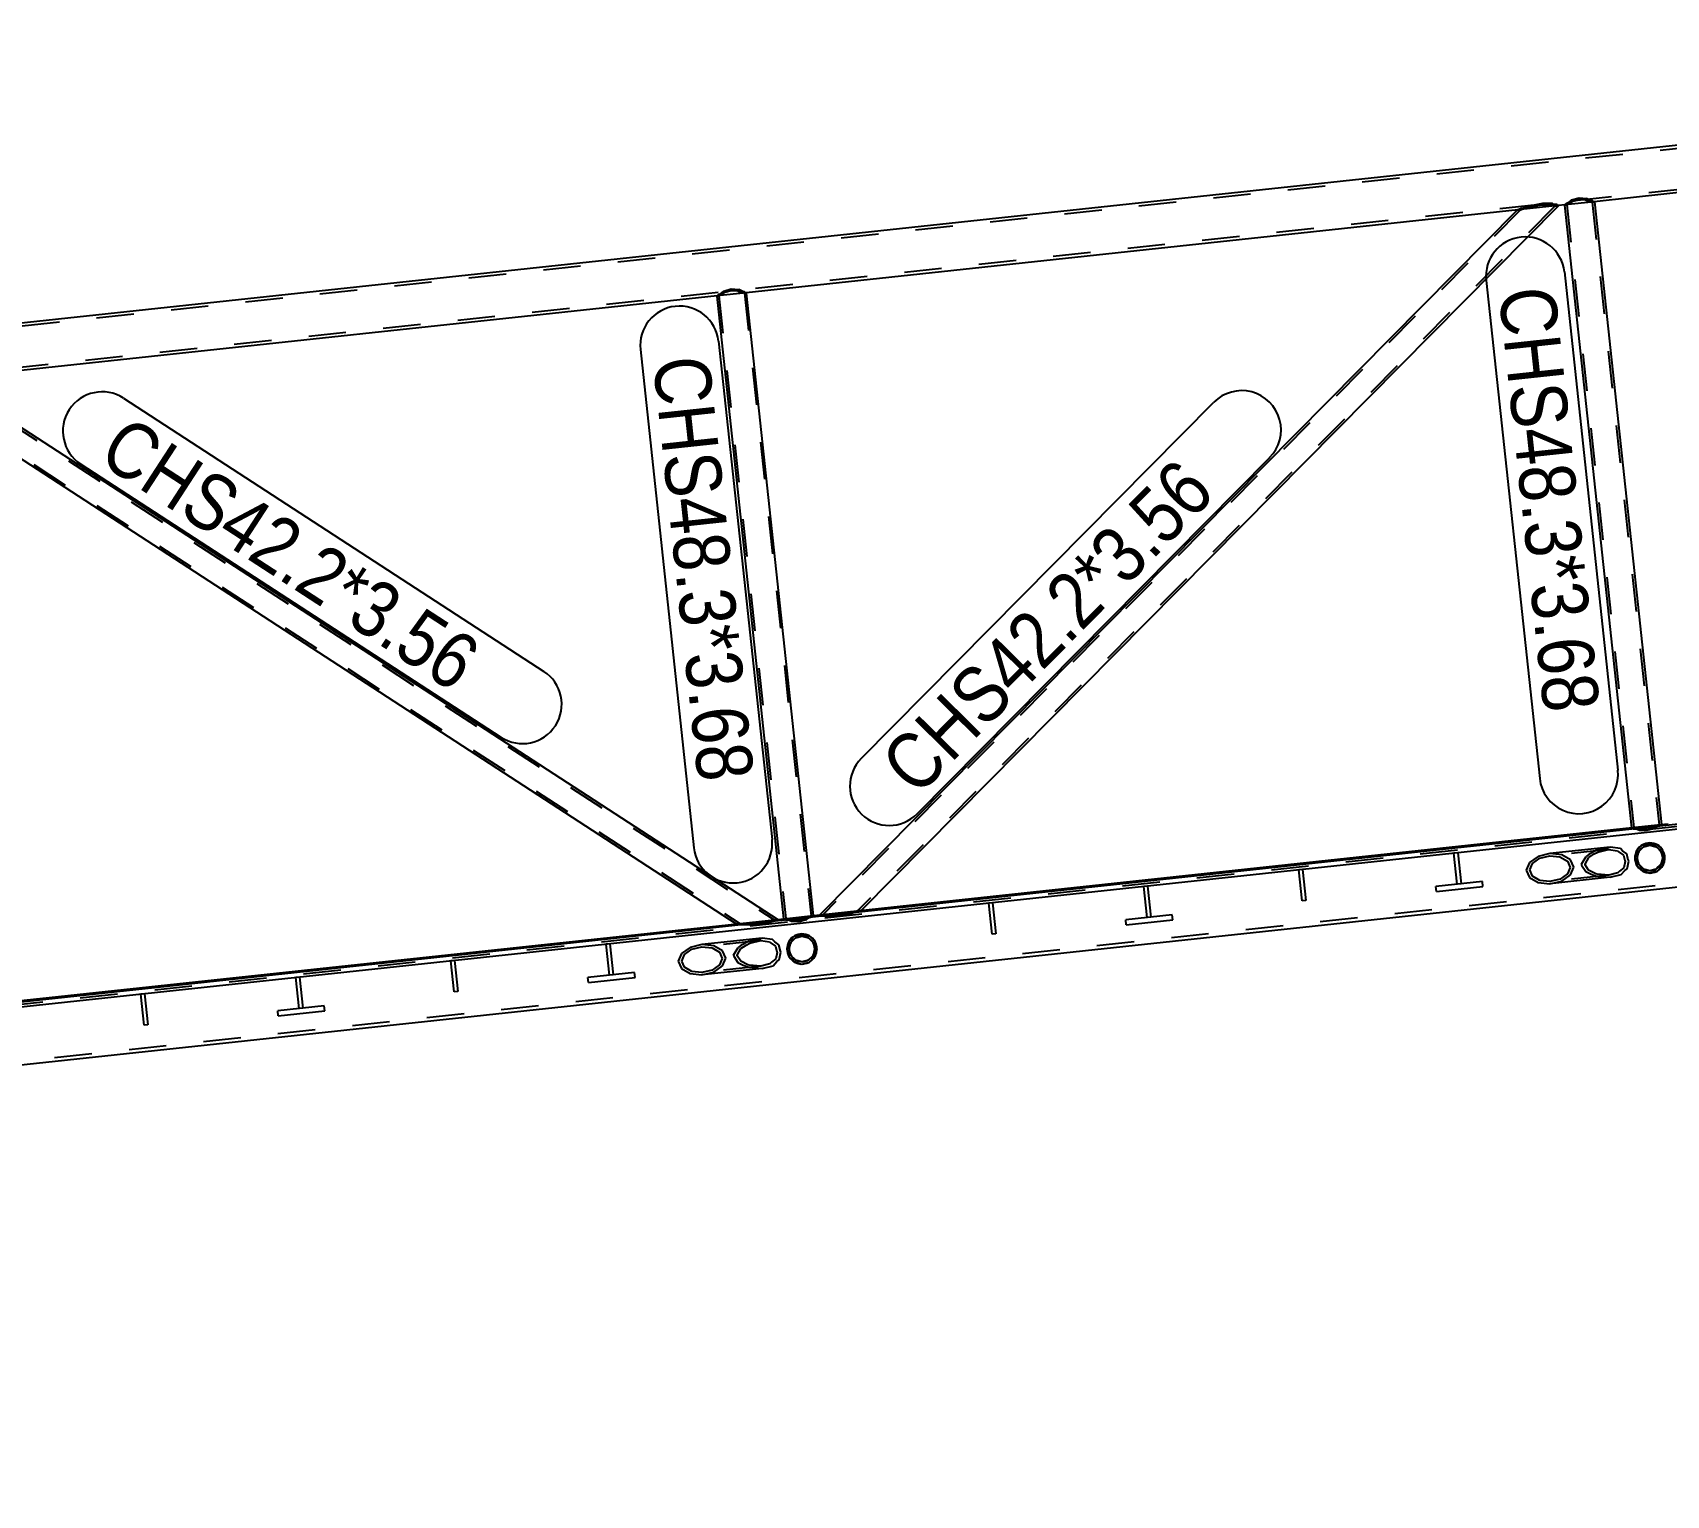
# Model space of a CAD drawing. Header units: millimetres. Extents: x 150000 to 150841, y 150000 to 150594.
# Drawn here: x 150354.3 to 150441.5, y 150265.5 to 150343.6 of the extents above; entities that cross this region are included whole.
import ezdxf

# ---------------------------------------------------------------- set-up
doc = ezdxf.new("R2010")
doc.units = ezdxf.units.MM
doc.linetypes.add('XKITLINE00', pattern=[0])
doc.linetypes.add('XKITLINE02', pattern=[4, 2, -2])
doc.styles.add('ARIAL', font='arial.ttf')

msp = doc.modelspace()

# ---------------------------------------------------------------- linework, layer by layer
at = {"color": 2, "linetype": 'XKITLINE00'}
for p, q in [((150111.088, 150302.082), (150498.022, 150343.646)), ((150462.936, 150337.326), (150437.685, 150334.613)), ((150435.78, 150334.392), (150398.528, 150296.738)), ((150433.792, 150334.249), (150433.566, 150334.154)), ((150434.044, 150334.304), (150433.792, 150334.249)), ((150434.316, 150334.412), (150434.044, 150334.304)), ((150434.316, 150334.412), (150434.939, 150334.542)), ((150434.939, 150334.542), (150435.423, 150334.531)), ((150435.52, 150334.462), (150435.423, 150334.531)), ((150435.71, 150334.455), (150435.52, 150334.462)), ((150435.71, 150334.455), (150435.78, 150334.392)), ((150436.129, 150334.446), (150435.763, 150334.407)), ((150436.207, 150334.518), (150436.108, 150334.427)), ((150436.108, 150334.427), (150439.681, 150301.158)), ((150436.294, 150334.545), (150436.207, 150334.518)), ((150436.483, 150334.704), (150436.294, 150334.545)), ((150436.483, 150334.704), (150436.876, 150334.818)), ((150436.876, 150334.818), (150437.284, 150334.79)), ((150437.503, 150334.675), (150437.284, 150334.79)), ((150437.593, 150334.667), (150437.503, 150334.675)), ((150437.593, 150334.667), (150437.709, 150334.599)), ((150437.709, 150334.599), (150441.282, 150301.33)), ((150433.62, 150334.177), (150392.386, 150329.747)), ((150433.566, 150334.154), (150396.314, 150296.5)), ((150391.184, 150329.838), (150390.995, 150329.679)), ((150391.184, 150329.838), (150391.577, 150329.952)), ((150391.577, 150329.952), (150391.985, 150329.924)), ((150392.204, 150329.809), (150391.985, 150329.924)), ((150390.83, 150329.58), (150349.599, 150325.151)), ((150390.908, 150329.652), (150390.809, 150329.561)), ((150390.809, 150329.561), (150394.382, 150296.293)), ((150390.995, 150329.679), (150390.908, 150329.652)), ((150392.294, 150329.801), (150392.204, 150329.809)), ((150392.41, 150329.733), (150392.294, 150329.801)), ((150395.983, 150296.465), (150392.41, 150329.733)), ((150347.442, 150324.903), (150391.858, 150296.022)), ((150349.657, 150325.141), (150394.072, 150296.259)), ((150498.359, 150307.387), (150110.636, 150265.746)), ((150498.388, 150307.121), (150110.665, 150265.481)), ((150307.737, 150283.564), (150498.338, 150304.034)), ((150439.711, 150301.144), (150398.465, 150296.714)), ((150439.681, 150301.158), (150439.795, 150301.106)), ((150439.852, 150301.103), (150439.795, 150301.106)), ((150441.182, 150301.255), (150441.127, 150301.24)), ((150441.282, 150301.33), (150441.182, 150301.255)), ((150441.637, 150301.351), (150441.256, 150301.31)), ((150440.262, 150300.24), (150440.027, 150300.006)), ((150440.262, 150300.24), (150440.664, 150300.348)), ((150440.664, 150300.348), (150441.067, 150300.24)), ((150441.178, 150300.129), (150441.067, 150300.24)), ((150430.376, 150298.141), (150430.198, 150299.798)), ((150430.396, 150299.819), (150430.574, 150298.162)), ((150434.224, 150299.301), (150434.054, 150298.887)), ((150434.688, 150299.627), (150434.224, 150299.301)), ((150434.392, 150299.251), (150434.785, 150299.527)), ((150435.323, 150299.776), (150434.688, 150299.627)), ((150434.785, 150299.527), (150435.323, 150299.653)), ((150438.536, 150300.122), (150435.323, 150299.776)), ((150435.957, 150299.709), (150435.323, 150299.776)), ((150435.323, 150299.653), (150435.86, 150299.596)), ((150435.86, 150299.596), (150436.254, 150299.371)), ((150436.422, 150299.444), (150435.957, 150299.709)), ((150436.254, 150299.371), (150436.399, 150299.038)), ((150436.592, 150299.051), (150436.422, 150299.444)), ((150439.087, 150300.046), (150438.536, 150300.122)), ((150439.207, 150299.918), (150439.087, 150300.046)), ((150439.431, 150299.767), (150439.207, 150299.918)), ((150439.51, 150299.419), (150439.431, 150299.767)), ((150439.45, 150298.962), (150439.543, 150299.368)), ((150439.543, 150299.368), (150439.51, 150299.419)), ((150439.967, 150299.946), (150439.859, 150299.543)), ((150440.027, 150300.006), (150439.967, 150299.946)), ((150441.362, 150299.946), (150441.178, 150300.129)), ((150441.347, 150299.543), (150441.255, 150299.202)), ((150422.09, 150297.251), (150421.912, 150298.908)), ((150422.111, 150298.929), (150422.289, 150297.272)), ((150434.054, 150298.887), (150434.225, 150298.494)), ((150434.225, 150298.494), (150434.689, 150298.228)), ((150434.248, 150298.899), (150434.392, 150299.251)), ((150434.392, 150298.566), (150434.248, 150298.899)), ((150434.786, 150298.341), (150434.392, 150298.566)), ((150438.538, 150298.507), (150435.324, 150298.161)), ((150436.255, 150298.687), (150435.862, 150298.411)), ((150435.958, 150298.31), (150436.422, 150298.636)), ((150436.399, 150299.038), (150436.255, 150298.687)), ((150436.422, 150298.636), (150436.592, 150299.051)), ((150438.538, 150298.507), (150439.122, 150298.651)), ((150439.122, 150298.651), (150439.33, 150298.868)), ((150439.33, 150298.868), (150439.45, 150298.962)), ((150440.303, 150298.972), (150440.073, 150299.202)), ((150440.323, 150298.952), (150440.303, 150298.972)), ((150440.664, 150298.861), (150440.323, 150298.952)), ((150441.006, 150298.952), (150440.664, 150298.861)), ((150441.113, 150299.059), (150441.006, 150298.952)), ((150441.255, 150299.202), (150441.113, 150299.059)), ((150413.804, 150296.361), (150413.626, 150298.018)), ((150413.825, 150298.04), (150414.003, 150296.382)), ((150431.718, 150298.285), (150429.232, 150298.018)), ((150429.261, 150297.753), (150429.232, 150298.018)), ((150429.261, 150297.753), (150431.746, 150298.02)), ((150430.574, 150298.162), (150430.376, 150298.141)), ((150431.746, 150298.02), (150431.718, 150298.285)), ((150434.689, 150298.228), (150435.324, 150298.161)), ((150435.324, 150298.284), (150434.786, 150298.341)), ((150435.862, 150298.411), (150435.324, 150298.284)), ((150435.324, 150298.161), (150435.958, 150298.31)), ((150398.528, 150296.738), (150398.318, 150296.659)), ((150405.518, 150295.471), (150405.34, 150297.128)), ((150405.539, 150297.15), (150405.717, 150295.493)), ((150422.289, 150297.272), (150422.09, 150297.251)), ((150391.924, 150296.012), (150350.658, 150291.58)), ((150391.858, 150296.022), (150392.08, 150295.989)), ((150392.271, 150295.993), (150392.08, 150295.989)), ((150393.998, 150296.195), (150393.852, 150296.163)), ((150394.072, 150296.259), (150393.998, 150296.195)), ((150394.412, 150296.279), (150394.05, 150296.24)), ((150394.382, 150296.293), (150394.496, 150296.241)), ((150394.553, 150296.238), (150394.496, 150296.241)), ((150395.883, 150296.39), (150395.828, 150296.375)), ((150395.983, 150296.465), (150395.883, 150296.39)), ((150396.34, 150296.486), (150395.957, 150296.445)), ((150396.314, 150296.5), (150396.401, 150296.453)), ((150396.55, 150296.452), (150396.401, 150296.453)), ((150398.318, 150296.659), (150398.131, 150296.622)), ((150415.146, 150296.505), (150412.661, 150296.238)), ((150412.689, 150295.973), (150412.661, 150296.238)), ((150412.689, 150295.973), (150415.175, 150296.24)), ((150414.003, 150296.382), (150413.804, 150296.361)), ((150415.175, 150296.24), (150415.146, 150296.505)), ((150385.076, 150293.276), (150384.898, 150294.933)), ((150385.097, 150294.954), (150385.275, 150293.297)), ((150393.237, 150295.257), (150390.023, 150294.912)), ((150393.788, 150295.181), (150393.237, 150295.257)), ((150393.908, 150295.053), (150393.788, 150295.181)), ((150394.132, 150294.903), (150393.908, 150295.053)), ((150394.727, 150295.141), (150394.668, 150295.081)), ((150394.668, 150295.081), (150394.668, 150295.08)), ((150394.963, 150295.376), (150394.727, 150295.141)), ((150394.963, 150295.376), (150395.365, 150295.484)), ((150395.365, 150295.484), (150395.768, 150295.376)), ((150395.879, 150295.265), (150395.768, 150295.376)), ((150396.062, 150295.081), (150395.879, 150295.265)), ((150405.717, 150295.493), (150405.518, 150295.471)), ((150376.812, 150294.064), (150376.99, 150292.407)), ((150388.925, 150294.437), (150388.755, 150294.022)), ((150389.389, 150294.763), (150388.925, 150294.437)), ((150388.949, 150294.035), (150389.092, 150294.386)), ((150389.092, 150294.386), (150389.486, 150294.662)), ((150390.023, 150294.912), (150389.389, 150294.763)), ((150389.486, 150294.662), (150390.023, 150294.789)), ((150390.658, 150294.845), (150390.023, 150294.912)), ((150390.023, 150294.789), (150390.561, 150294.732)), ((150390.561, 150294.732), (150390.955, 150294.507)), ((150391.123, 150294.579), (150390.658, 150294.845)), ((150390.955, 150294.507), (150391.1, 150294.174)), ((150391.1, 150294.174), (150390.956, 150293.822)), ((150391.293, 150294.186), (150391.123, 150294.579)), ((150391.123, 150293.771), (150391.293, 150294.186)), ((150394.031, 150294.003), (150394.151, 150294.097)), ((150394.211, 150294.554), (150394.132, 150294.903)), ((150394.151, 150294.097), (150394.244, 150294.503)), ((150394.244, 150294.503), (150394.211, 150294.554)), ((150395.004, 150294.108), (150394.774, 150294.338)), ((150395.024, 150294.088), (150395.004, 150294.108)), ((150395.365, 150293.997), (150395.024, 150294.088)), ((150395.706, 150294.088), (150395.365, 150293.997)), ((150395.813, 150294.194), (150395.706, 150294.088)), ((150395.956, 150294.338), (150395.813, 150294.194)), ((150376.791, 150292.386), (150376.613, 150294.043)), ((150386.419, 150293.42), (150383.933, 150293.153)), ((150385.275, 150293.297), (150385.076, 150293.276)), ((150386.447, 150293.155), (150386.419, 150293.42)), ((150388.755, 150294.022), (150388.926, 150293.629)), ((150388.926, 150293.629), (150389.39, 150293.364)), ((150389.093, 150293.702), (150388.949, 150294.035)), ((150389.487, 150293.476), (150389.093, 150293.702)), ((150389.39, 150293.364), (150390.025, 150293.296)), ((150390.025, 150293.419), (150389.487, 150293.476)), ((150393.238, 150293.642), (150390.025, 150293.296)), ((150390.562, 150293.546), (150390.025, 150293.419)), ((150390.025, 150293.296), (150390.659, 150293.446)), ((150390.956, 150293.822), (150390.562, 150293.546)), ((150390.659, 150293.446), (150391.123, 150293.771)), ((150393.238, 150293.642), (150393.823, 150293.786)), ((150393.823, 150293.786), (150394.031, 150294.003)), ((150368.505, 150291.496), (150368.327, 150293.153)), ((150368.526, 150293.175), (150368.704, 150291.517)), ((150376.99, 150292.407), (150376.791, 150292.386)), ((150383.961, 150292.888), (150383.933, 150293.153)), ((150383.961, 150292.888), (150386.447, 150293.155)), ((150360.219, 150290.606), (150360.041, 150292.263)), ((150360.24, 150292.285), (150360.418, 150290.628)), ((150369.847, 150291.64), (150367.362, 150291.373)), ((150368.704, 150291.517), (150368.505, 150291.496)), ((150369.876, 150291.375), (150369.847, 150291.64)), ((150360.418, 150290.628), (150360.219, 150290.606)), ((150367.39, 150291.108), (150367.362, 150291.373)), ((150367.39, 150291.108), (150369.876, 150291.375))]:
    msp.add_line(p, q, dxfattribs=at)
at = {"color": 7, "linetype": 'XKITLINE02'}
for p, q in [((150111.105, 150301.916), (150498.04, 150343.48)), ((150498.275, 150341.289), (150111.341, 150299.726)), ((150435.593, 150334.372), (150398.341, 150296.718)), ((150433.566, 150334.154), (150433.792, 150334.249)), ((150435.763, 150334.407), (150433.62, 150334.177)), ((150433.941, 150334.253), (150433.753, 150334.174)), ((150433.753, 150334.174), (150433.941, 150334.253)), ((150433.792, 150334.249), (150434.044, 150334.304)), ((150434.299, 150334.331), (150433.941, 150334.253)), ((150433.941, 150334.253), (150434.299, 150334.331)), ((150434.044, 150334.304), (150434.316, 150334.412)), ((150434.333, 150334.345), (150434.299, 150334.331)), ((150434.299, 150334.331), (150434.333, 150334.345)), ((150434.316, 150334.412), (150434.94, 150334.542)), ((150434.333, 150334.345), (150434.851, 150334.453)), ((150434.333, 150334.345), (150434.851, 150334.453)), ((150434.851, 150334.453), (150435.253, 150334.443)), ((150434.851, 150334.453), (150435.253, 150334.443)), ((150434.94, 150334.542), (150435.423, 150334.531)), ((150435.265, 150334.435), (150435.253, 150334.443)), ((150435.253, 150334.443), (150435.265, 150334.435)), ((150435.535, 150334.424), (150435.265, 150334.435)), ((150435.265, 150334.435), (150435.535, 150334.424)), ((150435.423, 150334.531), (150435.52, 150334.462)), ((150435.52, 150334.462), (150435.71, 150334.455)), ((150435.535, 150334.424), (150435.593, 150334.372)), ((150435.535, 150334.424), (150435.593, 150334.372)), ((150435.593, 150334.372), (150435.78, 150334.392)), ((150435.71, 150334.455), (150435.78, 150334.392)), ((150436.108, 150334.427), (150436.207, 150334.518)), ((150436.108, 150334.427), (150436.23, 150334.44)), ((150437.685, 150334.613), (150436.129, 150334.446)), ((150436.207, 150334.518), (150436.294, 150334.545)), ((150436.314, 150334.517), (150436.23, 150334.44)), ((150436.23, 150334.44), (150436.314, 150334.517)), ((150436.23, 150334.44), (150439.803, 150301.171)), ((150436.294, 150334.545), (150436.483, 150334.704)), ((150436.46, 150334.563), (150436.314, 150334.517)), ((150436.314, 150334.517), (150436.46, 150334.563)), ((150436.552, 150334.64), (150436.46, 150334.563)), ((150436.46, 150334.563), (150436.552, 150334.64)), ((150436.483, 150334.704), (150436.876, 150334.818)), ((150436.552, 150334.64), (150436.885, 150334.737)), ((150436.552, 150334.64), (150436.885, 150334.737)), ((150436.876, 150334.818), (150437.284, 150334.79)), ((150436.885, 150334.737), (150437.23, 150334.713)), ((150436.885, 150334.737), (150437.23, 150334.713)), ((150437.336, 150334.657), (150437.23, 150334.713)), ((150437.23, 150334.713), (150437.336, 150334.657)), ((150437.284, 150334.79), (150437.503, 150334.675)), ((150437.489, 150334.644), (150437.336, 150334.657)), ((150437.336, 150334.657), (150437.489, 150334.644)), ((150437.489, 150334.644), (150437.587, 150334.586)), ((150437.489, 150334.644), (150437.587, 150334.586)), ((150437.503, 150334.675), (150437.593, 150334.667)), ((150437.587, 150334.586), (150437.602, 150334.588)), ((150437.587, 150334.586), (150441.16, 150301.317)), ((150437.593, 150334.667), (150437.709, 150334.599)), ((150437.602, 150334.588), (150437.709, 150334.599)), ((150433.753, 150334.174), (150396.501, 150296.52)), ((150433.566, 150334.154), (150433.753, 150334.174)), ((150390.995, 150329.679), (150391.184, 150329.838)), ((150391.184, 150329.838), (150391.577, 150329.952)), ((150391.253, 150329.774), (150391.586, 150329.871)), ((150391.253, 150329.774), (150391.586, 150329.871)), ((150391.577, 150329.952), (150391.985, 150329.924)), ((150391.586, 150329.871), (150391.931, 150329.847)), ((150391.586, 150329.871), (150391.931, 150329.847)), ((150392.037, 150329.791), (150391.931, 150329.847)), ((150391.931, 150329.847), (150392.037, 150329.791)), ((150391.985, 150329.924), (150392.204, 150329.809)), ((150390.809, 150329.561), (150390.908, 150329.652)), ((150390.809, 150329.561), (150390.931, 150329.574)), ((150392.386, 150329.747), (150390.83, 150329.58)), ((150390.908, 150329.652), (150390.995, 150329.679)), ((150391.015, 150329.651), (150390.931, 150329.574)), ((150390.931, 150329.574), (150391.015, 150329.651)), ((150390.931, 150329.574), (150394.504, 150296.306)), ((150391.161, 150329.697), (150391.015, 150329.651)), ((150391.015, 150329.651), (150391.161, 150329.697)), ((150391.253, 150329.774), (150391.161, 150329.697)), ((150391.161, 150329.697), (150391.253, 150329.774)), ((150392.19, 150329.778), (150392.037, 150329.791)), ((150392.037, 150329.791), (150392.19, 150329.778)), ((150392.19, 150329.778), (150392.288, 150329.72)), ((150392.204, 150329.809), (150392.294, 150329.801)), ((150392.288, 150329.72), (150392.303, 150329.722)), ((150392.288, 150329.72), (150395.861, 150296.452)), ((150392.294, 150329.801), (150392.294, 150329.801)), ((150392.303, 150329.722), (150392.41, 150329.733)), ((150347.629, 150324.923), (150392.044, 150296.042)), ((150349.47, 150325.121), (150393.885, 150296.239)), ((150497.997, 150307.213), (150307.395, 150286.743)), ((150307.716, 150283.753), (150498.318, 150304.223)), ((150439.681, 150301.158), (150439.803, 150301.171)), ((150439.681, 150301.158), (150439.795, 150301.106)), ((150441.256, 150301.31), (150439.711, 150301.144)), ((150439.795, 150301.106), (150439.923, 150301.099)), ((150439.803, 150301.171), (150439.9, 150301.127)), ((150439.803, 150301.171), (150439.9, 150301.127)), ((150439.923, 150301.099), (150439.852, 150301.103)), ((150439.9, 150301.127), (150440.089, 150301.117)), ((150439.9, 150301.127), (150440.089, 150301.117)), ((150439.923, 150301.099), (150440.1, 150301.032)), ((150439.923, 150301.099), (150440.1, 150301.032)), ((150440.089, 150301.117), (150440.155, 150301.092)), ((150440.089, 150301.117), (150440.155, 150301.092)), ((150440.155, 150301.092), (150440.499, 150301.082)), ((150440.155, 150301.092), (150440.499, 150301.083)), ((150440.499, 150301.082), (150440.833, 150301.165)), ((150440.499, 150301.083), (150440.833, 150301.165)), ((150440.506, 150301.02), (150440.9, 150301.118)), ((150440.506, 150301.02), (150440.9, 150301.118)), ((150440.833, 150301.165), (150440.892, 150301.204)), ((150440.833, 150301.165), (150440.892, 150301.204)), ((150440.892, 150301.204), (150441.075, 150301.253)), ((150440.892, 150301.204), (150441.075, 150301.253)), ((150440.9, 150301.118), (150441.059, 150301.221)), ((150440.9, 150301.118), (150441.059, 150301.221)), ((150441.059, 150301.221), (150441.182, 150301.255)), ((150441.127, 150301.24), (150441.059, 150301.221)), ((150441.16, 150301.317), (150441.075, 150301.253)), ((150441.075, 150301.253), (150441.147, 150301.307)), ((150441.16, 150301.317), (150441.175, 150301.318)), ((150441.175, 150301.318), (150441.282, 150301.33)), ((150441.182, 150301.255), (150441.269, 150301.32)), ((150440.1, 150301.032), (150440.506, 150301.02)), ((150440.1, 150301.032), (150440.506, 150301.02)), ((150440.323, 150300.134), (150440.664, 150300.226)), ((150440.664, 150300.226), (150441.006, 150300.134)), ((150430.396, 150299.819), (150430.198, 150299.798)), ((150438.46, 150299.991), (150435.323, 150299.653)), ((150437.006, 150299.204), (150437.251, 150299.627)), ((150437.197, 150299.217), (150437.405, 150299.575)), ((150437.402, 150299.724), (150437.251, 150299.627)), ((150437.851, 150299.968), (150437.402, 150299.724)), ((150437.405, 150299.575), (150437.685, 150299.754)), ((150437.685, 150299.754), (150437.88, 150299.86)), ((150437.851, 150299.968), (150438.536, 150300.122)), ((150437.88, 150299.86), (150438.46, 150299.991)), ((150438.46, 150299.991), (150438.927, 150299.926)), ((150438.927, 150299.926), (150438.96, 150299.891)), ((150438.96, 150299.891), (150439.253, 150299.694)), ((150439.253, 150299.694), (150439.32, 150299.399)), ((150439.348, 150299.356), (150439.269, 150299.011)), ((150439.32, 150299.399), (150439.348, 150299.356)), ((150439.859, 150299.543), (150439.882, 150299.459)), ((150439.859, 150299.543), (150439.86, 150299.542)), ((150439.882, 150299.459), (150439.967, 150299.141)), ((150439.982, 150299.543), (150440.073, 150299.884)), ((150440.073, 150299.202), (150439.982, 150299.543)), ((150440.073, 150299.884), (150440.215, 150300.026)), ((150440.215, 150300.026), (150440.323, 150300.134)), ((150441.006, 150300.134), (150441.027, 150300.113)), ((150441.027, 150300.113), (150441.255, 150299.884)), ((150441.255, 150299.884), (150441.347, 150299.543)), ((150441.347, 150299.543), (150441.347, 150299.542)), ((150441.447, 150299.627), (150441.362, 150299.946)), ((150441.362, 150299.946), (150441.362, 150299.945)), ((150441.362, 150299.141), (150441.469, 150299.543)), ((150441.469, 150299.543), (150441.447, 150299.627)), ((150422.111, 150298.929), (150421.912, 150298.908)), ((150438.461, 150298.622), (150435.324, 150298.284)), ((150437.006, 150299.204), (150437.018, 150299.151)), ((150437.018, 150299.151), (150437.234, 150298.818)), ((150437.208, 150299.172), (150437.197, 150299.217)), ((150437.391, 150298.889), (150437.208, 150299.172)), ((150437.234, 150298.818), (150437.525, 150298.674)), ((150437.772, 150298.701), (150437.391, 150298.889)), ((150437.525, 150298.674), (150437.819, 150298.565)), ((150437.853, 150298.671), (150437.772, 150298.701)), ((150437.819, 150298.565), (150438.538, 150298.507)), ((150438.461, 150298.622), (150437.853, 150298.671)), ((150438.957, 150298.744), (150438.461, 150298.622)), ((150439.047, 150298.838), (150438.957, 150298.744)), ((150439.269, 150299.011), (150439.047, 150298.838)), ((150439.967, 150299.141), (150440.152, 150298.956)), ((150440.073, 150299.202), (150440.074, 150299.201)), ((150440.152, 150298.956), (150440.262, 150298.846)), ((150440.262, 150298.846), (150440.664, 150298.738)), ((150440.664, 150298.738), (150441.067, 150298.846)), ((150441.067, 150298.846), (150441.3, 150299.08)), ((150441.3, 150299.08), (150441.362, 150299.141)), ((150413.825, 150298.04), (150413.626, 150298.018)), ((150398.465, 150296.714), (150396.34, 150296.486)), ((150398.341, 150296.718), (150398.167, 150296.653)), ((150398.341, 150296.718), (150398.167, 150296.653)), ((150398.318, 150296.659), (150398.497, 150296.726)), ((150398.341, 150296.718), (150398.528, 150296.738)), ((150405.539, 150297.15), (150405.34, 150297.128)), ((150391.858, 150296.022), (150392.044, 150296.042)), ((150391.858, 150296.022), (150392.08, 150295.989)), ((150394.05, 150296.24), (150391.924, 150296.012)), ((150392.044, 150296.042), (150392.229, 150296.015)), ((150392.044, 150296.042), (150392.229, 150296.015)), ((150392.08, 150295.989), (150392.395, 150295.995)), ((150392.229, 150296.015), (150392.611, 150296.022)), ((150392.229, 150296.015), (150392.611, 150296.022)), ((150392.395, 150295.995), (150392.271, 150295.993)), ((150392.395, 150295.995), (150392.577, 150295.973)), ((150392.395, 150295.995), (150392.577, 150295.973)), ((150392.577, 150295.973), (150393.194, 150295.991)), ((150392.577, 150295.973), (150393.194, 150295.991)), ((150392.611, 150296.022), (150392.745, 150296.033)), ((150392.611, 150296.022), (150392.746, 150296.033)), ((150392.745, 150296.033), (150393.114, 150296.043)), ((150392.746, 150296.033), (150393.114, 150296.043)), ((150393.114, 150296.043), (150393.407, 150296.104)), ((150393.114, 150296.043), (150393.406, 150296.104)), ((150393.194, 150295.991), (150393.684, 150296.092)), ((150393.194, 150295.991), (150393.684, 150296.092)), ((150393.406, 150296.104), (150393.532, 150296.121)), ((150393.407, 150296.104), (150393.532, 150296.121)), ((150393.532, 150296.121), (150393.823, 150296.186)), ((150393.532, 150296.121), (150393.823, 150296.186)), ((150393.684, 150296.092), (150393.757, 150296.141)), ((150393.684, 150296.092), (150393.757, 150296.141)), ((150393.757, 150296.141), (150393.998, 150296.195)), ((150393.852, 150296.163), (150393.757, 150296.141)), ((150393.885, 150296.239), (150393.823, 150296.186)), ((150393.823, 150296.186), (150393.874, 150296.23)), ((150393.885, 150296.239), (150394.072, 150296.259)), ((150393.998, 150296.195), (150394.061, 150296.25)), ((150394.382, 150296.293), (150394.504, 150296.306)), ((150394.382, 150296.293), (150394.496, 150296.241)), ((150395.957, 150296.445), (150394.412, 150296.279)), ((150394.496, 150296.241), (150394.624, 150296.234)), ((150394.504, 150296.306), (150394.601, 150296.262)), ((150394.504, 150296.306), (150394.601, 150296.262)), ((150394.624, 150296.234), (150394.553, 150296.238)), ((150394.601, 150296.262), (150394.79, 150296.252)), ((150394.601, 150296.262), (150394.79, 150296.252)), ((150394.624, 150296.234), (150394.801, 150296.167)), ((150394.624, 150296.234), (150394.801, 150296.167)), ((150394.79, 150296.252), (150394.856, 150296.227)), ((150394.79, 150296.252), (150394.856, 150296.227)), ((150394.801, 150296.167), (150395.207, 150296.155)), ((150394.801, 150296.167), (150395.207, 150296.155)), ((150394.856, 150296.227), (150395.2, 150296.217)), ((150394.856, 150296.227), (150395.2, 150296.217)), ((150395.2, 150296.217), (150395.534, 150296.3)), ((150395.2, 150296.217), (150395.534, 150296.3)), ((150395.207, 150296.155), (150395.601, 150296.253)), ((150395.207, 150296.155), (150395.601, 150296.253)), ((150395.534, 150296.3), (150395.593, 150296.339)), ((150395.534, 150296.3), (150395.593, 150296.339)), ((150395.593, 150296.339), (150395.776, 150296.388)), ((150395.593, 150296.339), (150395.776, 150296.388)), ((150395.601, 150296.253), (150395.759, 150296.356)), ((150395.601, 150296.253), (150395.76, 150296.356)), ((150395.828, 150296.375), (150395.759, 150296.356)), ((150395.76, 150296.356), (150395.883, 150296.39)), ((150395.861, 150296.452), (150395.776, 150296.388)), ((150395.776, 150296.388), (150395.848, 150296.442)), ((150395.861, 150296.452), (150395.876, 150296.453)), ((150395.876, 150296.453), (150395.983, 150296.465)), ((150395.883, 150296.39), (150395.97, 150296.455)), ((150396.314, 150296.5), (150396.501, 150296.52)), ((150396.314, 150296.5), (150396.401, 150296.453)), ((150396.401, 150296.453), (150396.648, 150296.452)), ((150396.501, 150296.52), (150396.573, 150296.481)), ((150396.501, 150296.52), (150396.573, 150296.481)), ((150396.648, 150296.452), (150396.55, 150296.452)), ((150396.573, 150296.481), (150396.872, 150296.479)), ((150396.573, 150296.481), (150396.872, 150296.479)), ((150396.648, 150296.452), (150396.729, 150296.419)), ((150396.648, 150296.452), (150396.729, 150296.419)), ((150396.729, 150296.419), (150397.229, 150296.425)), ((150396.729, 150296.419), (150397.229, 150296.425)), ((150396.872, 150296.479), (150396.997, 150296.489)), ((150396.872, 150296.479), (150396.998, 150296.489)), ((150396.997, 150296.489), (150397.296, 150296.493)), ((150396.998, 150296.489), (150397.296, 150296.493)), ((150397.229, 150296.425), (150397.836, 150296.538)), ((150397.229, 150296.425), (150397.836, 150296.538)), ((150397.296, 150296.493), (150397.659, 150296.56)), ((150397.296, 150296.493), (150397.658, 150296.56)), ((150397.658, 150296.56), (150397.792, 150296.578)), ((150397.659, 150296.56), (150397.792, 150296.578)), ((150397.792, 150296.578), (150398.167, 150296.653)), ((150397.792, 150296.578), (150398.167, 150296.653)), ((150397.836, 150296.538), (150398.009, 150296.598)), ((150397.836, 150296.538), (150398.009, 150296.598)), ((150398.009, 150296.598), (150398.318, 150296.659)), ((150398.131, 150296.622), (150398.009, 150296.598)), ((150385.097, 150294.954), (150384.898, 150294.933)), ((150393.161, 150295.126), (150390.023, 150294.789)), ((150392.552, 150295.103), (150392.103, 150294.859)), ((150392.386, 150294.89), (150392.581, 150294.995)), ((150392.552, 150295.103), (150393.237, 150295.257)), ((150392.581, 150294.995), (150393.161, 150295.126)), ((150393.161, 150295.126), (150393.628, 150295.062)), ((150393.628, 150295.062), (150393.661, 150295.027)), ((150393.661, 150295.027), (150393.954, 150294.829)), ((150394.668, 150295.08), (150394.56, 150294.679)), ((150394.683, 150294.679), (150394.774, 150295.02)), ((150394.774, 150295.02), (150394.915, 150295.161)), ((150394.915, 150295.161), (150395.024, 150295.27)), ((150395.024, 150295.27), (150395.365, 150295.361)), ((150395.365, 150295.361), (150395.706, 150295.27)), ((150395.706, 150295.27), (150395.728, 150295.248)), ((150395.728, 150295.248), (150395.956, 150295.02)), ((150395.956, 150295.02), (150396.048, 150294.679)), ((150396.148, 150294.762), (150396.062, 150295.081)), ((150396.062, 150295.081), (150396.062, 150295.081)), ((150376.812, 150294.064), (150376.613, 150294.043)), ((150391.706, 150294.339), (150391.952, 150294.762)), ((150391.706, 150294.339), (150391.718, 150294.286)), ((150391.718, 150294.286), (150391.935, 150293.953)), ((150391.898, 150294.352), (150392.106, 150294.71)), ((150391.908, 150294.307), (150391.898, 150294.352)), ((150392.092, 150294.024), (150391.908, 150294.307)), ((150392.103, 150294.859), (150391.952, 150294.762)), ((150392.106, 150294.71), (150392.386, 150294.89)), ((150393.97, 150294.146), (150393.747, 150293.973)), ((150393.954, 150294.829), (150394.021, 150294.534)), ((150394.049, 150294.491), (150393.97, 150294.146)), ((150394.021, 150294.534), (150394.049, 150294.491)), ((150394.56, 150294.679), (150394.583, 150294.594)), ((150394.56, 150294.679), (150394.56, 150294.678)), ((150394.583, 150294.594), (150394.668, 150294.276)), ((150394.668, 150294.276), (150394.853, 150294.091)), ((150394.774, 150294.338), (150394.683, 150294.679)), ((150394.774, 150294.338), (150394.774, 150294.337)), ((150394.853, 150294.091), (150394.963, 150293.982)), ((150395.768, 150293.982), (150396.001, 150294.215)), ((150396.048, 150294.679), (150395.956, 150294.338)), ((150396.001, 150294.215), (150396.062, 150294.276)), ((150396.048, 150294.679), (150396.048, 150294.678)), ((150396.062, 150294.276), (150396.17, 150294.679)), ((150396.17, 150294.679), (150396.148, 150294.762)), ((150393.162, 150293.757), (150390.025, 150293.419)), ((150391.935, 150293.953), (150392.226, 150293.809)), ((150392.473, 150293.836), (150392.092, 150294.024)), ((150392.226, 150293.809), (150392.52, 150293.7)), ((150392.553, 150293.806), (150392.473, 150293.836)), ((150392.52, 150293.7), (150393.238, 150293.642)), ((150393.162, 150293.757), (150392.553, 150293.806)), ((150393.657, 150293.879), (150393.162, 150293.757)), ((150393.747, 150293.973), (150393.657, 150293.879)), ((150394.963, 150293.982), (150395.365, 150293.874)), ((150395.365, 150293.874), (150395.768, 150293.982)), ((150368.526, 150293.175), (150368.327, 150293.153)), ((150360.24, 150292.285), (150360.041, 150292.263))]:
    msp.add_line(p, q, dxfattribs=at)
at = {"color": 7, "linetype": 'XKITLINE00'}
for p, q in [((150436.094, 150330.857), (150438.953, 150304.232)), ((150431.918, 150330.408), (150434.777, 150303.784)), ((150386.734, 150326.708), (150389.594, 150300.083)), ((150390.91, 150327.156), (150393.77, 150300.532)), ((150359.127, 150324.112), (150381.576, 150309.514)), ((150398.532, 150304.856), (150417.365, 150323.892)), ((150356.837, 150320.591), (150379.286, 150305.993)), ((150401.518, 150301.902), (150420.351, 150320.938))]:
    msp.add_line(p, q, dxfattribs=at)
for centre, start, end in [((150434.006, 150330.633), 6.12997, 186.12997), ((150388.822, 150326.932), 6.13002, 186.13002), ((150357.982, 150322.351), 56.96603, 236.96603), ((150418.858, 150322.415), 315.30744, 135.30744), ((150380.431, 150307.754), 236.96603, 56.96603), ((150400.025, 150303.379), 135.30744, 315.30744), ((150436.865, 150304.008), 186.12997, 6.12997), ((150391.682, 150300.307), 186.13002, 6.13002)]:
    msp.add_arc(centre, 2.1, start, end, dxfattribs=at)
at = {"color": 2, "linetype": 'XKITLINE00'}
for centre, radius, start, end in [((150440.665, 150299.542), 0.805, 30, 210), ((150440.665, 150299.542), 0.682, 330, 150), ((150440.665, 150299.542), 0.805, 210, 30), ((150440.665, 150299.542), 0.682, 150, 330), ((150395.365, 150294.678), 0.805, 30, 210), ((150395.365, 150294.678), 0.805, 210, 30), ((150395.365, 150294.678), 0.682, 150, 330), ((150395.365, 150294.678), 0.682, 330, 150)]:
    msp.add_arc(centre, radius, start, end, dxfattribs=at)

# ---------------------------------------------------------------- texts
at = {"color": 3, "style": 'ARIAL', "width": 0.85}
for s, rotation, p in [('CHS48.3*3.68', -83.86956, (150432.578, 150329.876)), ('CHS48.3*3.68', -83.86956, (150387.395, 150326.175)), ('CHS42.2*3.56', -33.03675, (150357.667, 150320.767)), ('CHS42.2*3.56', 45.3095, (150401.513, 150302.751))]:
    msp.add_text(s, height=3, rotation=rotation, dxfattribs=at).set_placement(p)

doc.saveas('drawing.dxf')
